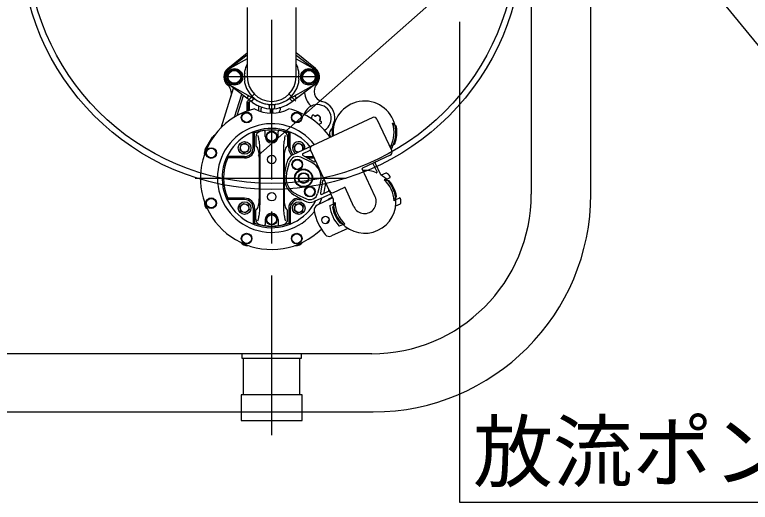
# Model space of a CAD drawing. Units: millimetres, scale not verified. Extents: x -9894 to 7424, y -6315 to 5763.
# Drawn here: x -4047 to -3355, y 372 to 830 of the extents above; entities that cross this region are included whole.
import ezdxf
from ezdxf.enums import TextEntityAlignment as Align

# ---------------------------------------------------------------- set-up
doc = ezdxf.new("R2010")
doc.units = ezdxf.units.MM
doc.header["$LTSCALE"] = 30
doc.linetypes.add('CHAIN1', pattern=[8, 5, -1, 1, -1])
doc.linetypes.add('CHAIN2', pattern=[12, 9, -1, 1, -1])
doc.layers.add('0-1_KIKI', color=7, linetype='Continuous', lineweight=25)
doc.layers.add('0-2_SEISAKU', color=3, linetype='Continuous', lineweight=25)
doc.styles.add('MS Gothic', font='')
doc.styles.get('MS Gothic').set_extended_font_data('MS Gothic')

msp = doc.modelspace()

# ---------------------------------------------------------------- linework, layer by layer
at = {"layer": '0-1_KIKI'}
for p, q in [((-3828.32, 836.25), (-3828.32, 771.25)), ((-3782.32, 771.25), (-3782.32, 836.25)), ((-3846.6, 779.03), (-3828.32, 793.81)), ((-3828.32, 791.5), (-3845.72, 778.45)), ((-3828.32, 788.21), (-3844.69, 779.12)), ((-3764.03, 779.03), (-3782.32, 793.81)), ((-3782.32, 791.5), (-3764.92, 778.45)), ((-3782.32, 788.21), (-3765.95, 779.12)), ((-3846.82, 767.5), (-3840.32, 763.74)), ((-3763.82, 767.5), (-3770.32, 763.74)), ((-3852.78, 723.53), (-3841.14, 760.62)), ((-3823.32, 747.25), (-3845.72, 764.05)), ((-3817.95, 748.52), (-3844.69, 763.38)), ((-3792.69, 748.52), (-3765.95, 763.38)), ((-3787.32, 747.25), (-3764.92, 764.05)), ((-3840.25, 733.42), (-3833.51, 754.89)), ((-3827.98, 748.59), (-3821.68, 754.89)), ((-3782.66, 748.59), (-3788.96, 754.89)), ((-3837.68, 734.91), (-3831.81, 753.62)), ((-3828.32, 739.55), (-3828.32, 748.25)), ((-3827.65, 752.46), (-3827.95, 752.15)), ((-3827.32, 738.8), (-3827.32, 748.25)), ((-3826.32, 739.87), (-3826.32, 747.5)), ((-3823.32, 747.25), (-3824.65, 748.25)), ((-3822.48, 750.55), (-3824.11, 748.92)), ((-3788.15, 750.55), (-3786.52, 748.92)), ((-3782.99, 752.46), (-3782.68, 752.15)), ((-3817.32, 739.44), (-3817.32, 743.11)), ((-3815.32, 738.75), (-3815.32, 741.58)), ((-3807.82, 744.48), (-3807.82, 742.29)), ((-3806.32, 737.72), (-3806.32, 740.31)), ((-3804.32, 737.72), (-3804.32, 740.31)), ((-3802.82, 744.48), (-3802.82, 742.29)), ((-3798.21, 738), (-3796.99, 740.74)), ((-3710.37, 733.13), (-3785.5, 698.09)), ((-3765.8, 735.17), (-3764.35, 733.95)), ((-3760.29, 730.55), (-3758.84, 729.33)), ((-3706.38, 731.68), (-3692.44, 701.77)), ((-3691.71, 727.8), (-3689.82, 727.64)), ((-3822.74, 704.49), (-3822.74, 719.5)), ((-3821.37, 718.57), (-3822.74, 719.5)), ((-3811.32, 715.25), (-3811.32, 719.8)), ((-3811.32, 715.25), (-3811.32, 719.69)), ((-3799.32, 715.25), (-3799.32, 719.8)), ((-3799.32, 715.25), (-3799.32, 719.69)), ((-3789.26, 718.57), (-3787.89, 719.5)), ((-3787.89, 704.49), (-3787.89, 719.5)), ((-3867.71, 703.12), (-3860.86, 714.57)), ((-3821.37, 704.49), (-3821.37, 718.57)), ((-3820.32, 714.98), (-3820.32, 706.25)), ((-3790.32, 714.98), (-3790.32, 706.25)), ((-3789.26, 704.49), (-3789.26, 718.57)), ((-3749.85, 714.71), (-3750.38, 715.59)), ((-3784.28, 705.92), (-3780.85, 709.01)), ((-3783.32, 701.4), (-3784.28, 705.92)), ((-3780.85, 709.01), (-3776.46, 707.58)), ((-3776.46, 707.58), (-3775.5, 703.06)), ((-3693.62, 705.89), (-3691.74, 705.72)), ((-3816.32, 701.23), (-3816.32, 651.27)), ((-3794.32, 701.23), (-3794.32, 651.27)), ((-3780.43, 700.46), (-3783.32, 701.4)), ((-3775.5, 703.06), (-3776.2, 702.43)), ((-3775.83, 699.29), (-3769.82, 702.09)), ((-3768.92, 702.51), (-3747.49, 656.56)), ((-3830.74, 696.49), (-3847.33, 696.49)), ((-3846.46, 695.11), (-3847.33, 696.49)), ((-3830.74, 695.11), (-3846.46, 695.11)), ((-3817.01, 695.82), (-3817.01, 656.68)), ((-3793.62, 695.82), (-3793.62, 656.68)), ((-3768.35, 691.2), (-3778.06, 695.74)), ((-3765.88, 691.7), (-3775.9, 697.52)), ((-3774.13, 696.49), (-3766.11, 696.49)), ((-3771.76, 695.11), (-3765.47, 695.11)), ((-3693.89, 697.78), (-3720.08, 685.57)), ((-3793.15, 679.35), (-3791.18, 690.67)), ((-3791.25, 680.52), (-3788.48, 690.88)), ((-3708.07, 658.62), (-3720.32, 684.9)), ((-3706.26, 681.96), (-3709.9, 689.76)), ((-3702.77, 679.22), (-3708.09, 690.61)), ((-3698.16, 680.89), (-3702.33, 678.95)), ((-3759.38, 671.98), (-3762.16, 661.62)), ((-3757.42, 673.54), (-3759.4, 662.13)), ((-3697.77, 675.56), (-3699.59, 674.71)), ((-3697.49, 675.14), (-3694.44, 676.56)), ((-3757.99, 661.05), (-3751.99, 663.85)), ((-3747.1, 662.82), (-3737.04, 667.51)), ((-3728, 649.32), (-3736.37, 667.27)), ((-3846.46, 657.38), (-3847.33, 656.01)), ((-3830.74, 657.38), (-3846.46, 657.38)), ((-3784.41, 660.6), (-3774.47, 654.83)), ((-3782.29, 661.29), (-3772.57, 656.76)), ((-3779.89, 657.38), (-3778.88, 657.38)), ((-3765.13, 654.41), (-3749.82, 661.55)), ((-3748, 657.65), (-3762.47, 650.9)), ((-3688.61, 656.11), (-3685.56, 657.53)), ((-3830.74, 656.01), (-3847.33, 656.01)), ((-3779.89, 656.01), (-3776.51, 656.01)), ((-3750.5, 650.42), (-3747.46, 651.84)), ((-3747.49, 652.37), (-3745.77, 653.17)), ((-3688.58, 655.57), (-3690.3, 654.77)), ((-3684.63, 651.89), (-3688.81, 649.94)), ((-3822.74, 648.01), (-3822.74, 632.99)), ((-3821.37, 648.01), (-3821.37, 633.93)), ((-3820.32, 637.52), (-3820.32, 646.25)), ((-3790.32, 637.52), (-3790.32, 646.25)), ((-3789.26, 648.01), (-3789.26, 633.93)), ((-3787.89, 648.01), (-3787.89, 632.99)), ((-3811.32, 637.25), (-3811.32, 632.7)), ((-3811.32, 637.25), (-3811.32, 632.81)), ((-3799.32, 637.25), (-3799.32, 632.7)), ((-3799.32, 637.25), (-3799.32, 632.81)), ((-3821.37, 633.93), (-3822.74, 632.99)), ((-3789.26, 633.93), (-3787.89, 632.99)), ((-3741.62, 631.39), (-3738.58, 632.8)), ((-3738.19, 632.43), (-3736.48, 633.23)), ((-3733.73, 629), (-3748.95, 621.9))]:
    msp.add_line(p, q, dxfattribs=at)
at = {"layer": '0-1_KIKI', "linetype": 'CHAIN2'}
for p, q in [((-3763.32, 771.25), (-3847.32, 771.25)), ((-3877.32, 676.25), (-3735.39, 676.25))]:
    msp.add_line(p, q, dxfattribs=at)
at = {"layer": '0-1_KIKI'}
for points in [[(-3840.32, 763.74), (-3833.82, 767.5), (-3833.82, 775), (-3840.32, 778.76), (-3846.82, 775), (-3846.82, 767.5)], [(-3770.32, 763.74), (-3776.82, 767.5), (-3776.82, 775), (-3770.32, 778.76), (-3763.82, 775), (-3763.82, 767.5)]]:
    msp.add_lwpolyline(points, dxfattribs=at)
for points in [[(-3826.35, 705.92), (-3829.78, 709.01), (-3834.18, 707.58), (-3835.14, 703.06), (-3831.7, 699.97), (-3827.31, 701.4)], [(-3826.35, 646.58), (-3829.78, 643.49), (-3834.18, 644.92), (-3835.14, 649.44), (-3831.7, 652.53), (-3827.31, 651.1)], [(-3784.28, 646.58), (-3780.85, 643.49), (-3776.46, 644.92), (-3775.5, 649.44), (-3778.93, 652.53), (-3783.32, 651.1)]]:
    msp.add_lwpolyline(points, close=True, dxfattribs=at)
for centre, radius in [((-3840.32, 771.25), 7.75), ((-3840.32, 771.25), 6.5), ((-3840.32, 771.25), 6), ((-3770.32, 771.25), 7.75), ((-3770.32, 771.25), 6.5), ((-3770.32, 771.25), 6), ((-3828.85, 733.07), 5), ((-3828.85, 733.07), 4.5), ((-3781.78, 733.07), 5), ((-3781.78, 733.07), 4.5), ((-3805.32, 715.25), 5), ((-3805.32, 715.25), 4.5), ((-3830.74, 704.49), 5.95), ((-3830.74, 704.49), 4), ((-3862.14, 699.78), 5), ((-3862.14, 699.78), 4.5), ((-3805.32, 693.75), 4), ((-3781.23, 688.94), 5), ((-3781.23, 688.94), 4.5), ((-3775.32, 676.25), 8.5), ((-3775.32, 676.25), 8), ((-3775.32, 676.25), 5), ((-3775.32, 676.25), 4.6), ((-3769.4, 663.56), 5), ((-3769.4, 663.56), 4.5), ((-3862.14, 652.71), 5), ((-3862.14, 652.71), 4.5), ((-3805.32, 658.75), 4), ((-3830.74, 648.01), 5.95), ((-3830.74, 648.01), 4), ((-3779.89, 648.01), 5.95), ((-3779.89, 648.01), 4), ((-3805.32, 637.25), 5), ((-3805.32, 637.25), 4.5), ((-3754.74, 636.85), 3.5), ((-3828.85, 619.43), 5), ((-3828.85, 619.43), 4.5), ((-3781.78, 619.43), 5), ((-3781.78, 619.43), 4.5)]:
    msp.add_circle(centre, radius, dxfattribs=at)
for centre, radius, start, end in [((-3805.32, 771.25), 26, 152.204, 168.6), ((-3805.32, 771.25), 26, 11.4, 27.796), ((-3840.32, 771.25), 10, 128.945, 230.221), ((-3840.32, 771.25), 9, 119.059, 240.941), ((-3825.9, 775.4), 5, 168.6, 196.064), ((-3784.73, 775.4), 5, 343.936, 11.4), ((-3770.32, 771.25), 9, 299.059, 60.941), ((-3770.32, 771.25), 10, 317.933, 51.055), ((-3825.9, 767.1), 5, 163.936, 191.4), ((-3840.32, 771.25), 10, 343.936, 16.064), ((-3805.32, 771.25), 23, 180, 0), ((-3770.32, 771.25), 10, 163.936, 196.064), ((-3784.73, 767.1), 5, 348.6, 16.064), ((-3853.11, 755.88), 10, 342.575, 54.32), ((-3805.32, 771.25), 26, 191.4, 297.796), ((-3805.32, 771.25), 26, 242.204, 348.6), ((-3755.47, 757.85), 10, 137.933, 255.026), ((-3828.35, 753.16), 1, 315, 60.941), ((-3782.28, 753.16), 1, 119.059, 225), ((-3773.41, 756.43), 1, 126.87, 184.532), ((-3755.47, 757.85), 19, 184.532, 225.517), ((-3827.24, 751.44), 1, 135, 233.13), ((-3825.32, 747.5), 1, 131.41, 180), ((-3824.82, 749.63), 1, 233.13, 315), ((-3805.32, 771.25), 30, 233.13, 306.87), ((-3821.99, 749.63), 1, 60.941, 135), ((-3788.64, 749.63), 1, 45, 119.059), ((-3785.81, 749.63), 1, 225, 306.87), ((-3783.39, 751.44), 1, 306.87, 45), ((-3762.32, 732.25), 16.5, 352.564, 75.026), ((-3718.05, 719.06), 29.5, 12.831, 186.214), ((-3805.32, 676.25), 67, 103.885, 314.249), ((-3805.32, 771.25), 34, 241.777, 298.223), ((-3818.32, 743.11), 1, 0, 65.206), ((-3814.32, 741.58), 1, 73.123, 180), ((-3808.82, 744.48), 1, 0, 82.552), ((-3806.82, 742.29), 1, 180, 267.035), ((-3807.32, 740.31), 1, 0, 86.301), ((-3803.32, 740.31), 1, 93.699, 180), ((-3803.82, 742.29), 1, 272.965, 0), ((-3801.82, 744.48), 1, 97.448, 180), ((-3797.9, 741.15), 1, 336.034, 103.834), ((-3805.32, 676.25), 67, 34.728, 76.115), ((-3762.32, 732.25), 13, 301.242, 163.72), ((-3768.08, 745.01), 1, 225.517, 294.318), ((-3829.32, 739.55), 1, 336.124, 0), ((-3807.32, 737.72), 1, 333.291, 0), ((-3803.32, 737.72), 1, 180, 206.709), ((-3762.32, 732.25), 5.65, 152.419, 183.91), ((-3766.44, 734.4), 1, 50, 152.419), ((-3762.32, 732.25), 3, 106.234, 140), ((-3762.32, 732.25), 2.65, 320, 140), ((-3762.32, 732.25), 3, 320, 98.9), ((-3709.1, 730.41), 3, 25, 115), ((-3805.32, 676.25), 51, 37.941, 321.953), ((-3762.32, 732.25), 5.65, 281.051, 307.581), ((-3759.48, 728.56), 1, 307.581, 50), ((-3718.05, 719.06), 30.5, 159.794, 186.852), ((-3742.22, 724.19), 7, 115.472, 129.415), ((-3718.05, 719.06), 27.75, 331.647, 18.353), ((-3693.34, 719.92), 7, 40.585, 73.403), ((-3805.32, 676.25), 46.63, 39.177, 332.938), ((-3805.32, 676.25), 45.26, 69.226, 110.774), ((-3815.32, 714.98), 5, 104.478, 180), ((-3805.32, 676.25), 45, 75.522, 104.478), ((-3812.32, 719.69), 1, 0, 99.154), ((-3798.32, 719.69), 1, 80.846, 180), ((-3795.32, 714.98), 5, 0, 75.522), ((-3746.08, 718.15), 5, 139.027, 210.884), ((-3762.32, 732.25), 16.5, 319.027, 328.912), ((-3718.05, 719.06), 29.5, 337.169, 12.831), ((-3718.05, 719.06), 30.5, 339.794, 10.206), ((-3855.29, 711.24), 6.5, 121.234, 149.116), ((-3831.83, 710.79), 14.61, 10.96462, 22.10433), ((-3858.67, 704.43), 42.19, 6.25988, 12.50516), ((-3805.32, 715.25), 6, 180, 0), ((-3805.32, 715.25), 6, 180, 0), ((-3751.96, 704.43), 42.19, 167.49484, 173.74012), ((-3790.27, 714.19), 2.95, 134.70302, 192.22803), ((-3820.64, 704.27), 2, 25.92189, 80.68444), ((-3820.32, 706.25), 0.002, 107.61872, 162.38128), ((-3885.95, 701.37), 69.63, 359.88097, 6.31457), ((-3724.69, 701.37), 69.63, 173.68543, 180.11903), ((-3789.99, 704.27), 2, 99.31556, 154.07811), ((-3779.89, 704.49), 5.95, 349.841, 240.159), ((-3779.89, 704.49), 4, 326.065, 263.935), ((-3766.2, 703.78), 3, 115, 205), ((-3718.05, 719.06), 29.5, 327.614, 337.169), ((-3693.87, 713.94), 7, 276.597, 309.415), ((-3862.14, 699.78), 6.5, 149.116, 191.284), ((-3830.74, 704.49), 9.38, 270, 0), ((-3830.74, 704.49), 8, 270, 0), ((-3826.24, 700.73), 8.62, 16.60991, 30.83738), ((-3836.07, 697.64), 18.93, 8.64664, 17.07354), ((-3847.28, 695.9), 30.27, 359.84427, 8.70824), ((-3794.31, 701.22), 0.013, 131.7832, 138.2168), ((-3763.35, 695.9), 30.27, 171.29176, 180.15573), ((-3774.56, 697.64), 18.93, 162.92646, 171.35336), ((-3784.4, 700.73), 8.62, 149.16262, 163.39009), ((-3779.89, 704.49), 9.38, 180, 226.713), ((-3779.89, 704.49), 8, 180, 230.359), ((-3775.4, 698.39), 1, 115, 239.85), ((-3769.4, 701.19), 1, 25, 115), ((-3695.15, 700.5), 3, 295, 25), ((-3805.32, 676.25), 45.26, 155.366, 204.634), ((-3793.61, 695.81), 0.009, 130.56802, 139.43198), ((-3781.23, 688.94), 10.1, 115, 170.15), ((-3781.23, 688.94), 7.5, 65.005, 164.995), ((-3765.38, 692.57), 1, 239.85, 25), ((-3775.32, 676.25), 16.5, 344.995, 65.005), ((-3719.87, 685.11), 0.5, 115, 205), ((-3710.35, 689.55), 0.5, 25, 115), ((-3707.63, 690.82), 0.5, 115, 205), ((-3775.32, 676.25), 18.1, 170.15, 239.85), ((-3775.32, 676.25), 16.5, 164.995, 245.005), ((-3719.32, 683.94), 0.5, 205, 272.46), ((-3718.03, 653.97), 29.5, 67.833, 92.46), ((-3706.72, 681.75), 0.5, 247.833, 25), ((-3718.03, 653.97), 29.5, 42.831, 58.849), ((-3697.73, 679.99), 1, 52.036, 115), ((-3718.03, 653.97), 34, 45.395, 52.036), ((-3694.86, 677.47), 1, 295, 45.395), ((-3756.43, 673.37), 1, 25, 170.15), ((-3805.32, 676.25), 51, 343.523, 354.825), ((-3718.03, 653.97), 27.75, 1.894, 48.353), ((-3697.07, 667.06), 7, 70.585, 103.403), ((-3718.03, 653.97), 29.5, 7.169, 42.831), ((-3718.03, 653.97), 30.5, 9.794, 40.206), ((-3752.41, 664.75), 1, 295, 25), ((-3748.36, 665.54), 3, 205, 295), ((-3736.83, 667.06), 0.5, 25, 115), ((-3830.74, 648.01), 9.38, 0, 90), ((-3779.89, 648.01), 9.38, 90, 180), ((-3769.4, 663.56), 7.5, 245.005, 344.995), ((-3805.32, 676.25), 51, 331.345, 338.851), ((-3758.41, 661.95), 1, 170.15, 295), ((-3748.5, 652.71), 5, 84.463, 146.482), ((-3748.5, 652.71), 4.5, 96.362, 133.638), ((-3718.03, 653.97), 29.5, 222.831, 7.169), ((-3718.03, 653.97), 11, 205, 25), ((-3694.53, 661.62), 7, 306.597, 339.415), ((-3685.14, 656.62), 1, 4.605, 115), ((-3862.14, 652.71), 6.5, 168.716, 236.284), ((-3830.74, 648.01), 8, 0, 90), ((-3836.07, 654.86), 18.93, 342.92646, 351.35336), ((-3847.28, 656.6), 30.27, 351.29176, 0.15573), ((-3817.01, 656.68), 0.009, 130.56802, 139.43198), ((-3885.95, 651.13), 69.63, 353.68543, 0.11903), ((-3816.31, 651.26), 0.013, 131.7832, 138.2168), ((-3724.69, 651.13), 69.63, 179.88097, 186.31457), ((-3763.35, 656.6), 30.27, 179.84427, 188.70824), ((-3774.56, 654.86), 18.93, 188.64664, 197.07354), ((-3779.89, 648.01), 8, 90, 180), ((-3769.4, 663.56), 10.1, 239.85, 295), ((-3760.36, 646.37), 5, 115, 190.178), ((-3750.29, 649.97), 0.5, 115, 187.08), ((-3741.54, 646.32), 7, 126.597, 159.415), ((-3718.03, 653.97), 29.5, 175.459, 187.169), ((-3747.94, 656.35), 0.5, 355.459, 25), ((-3718.03, 653.97), 29.5, 187.169, 222.831), ((-3718.03, 653.97), 27.75, 181.647, 228.106), ((-3685.06, 652.8), 1, 295, 357.964), ((-3718.03, 653.97), 34, 357.964, 4.605), ((-3820.64, 648.23), 2, 279.31556, 334.07811), ((-3826.24, 651.77), 8.62, 329.16262, 343.39009), ((-3858.67, 648.07), 42.19, 347.49484, 353.74012), ((-3805.32, 637.25), 6, 0, 180), ((-3805.32, 637.25), 6, 0, 180), ((-3751.96, 648.07), 42.19, 186.25988, 192.50516), ((-3784.4, 651.77), 8.62, 196.60991, 210.83738), ((-3789.99, 648.23), 2, 205.92189, 260.68444), ((-3718.03, 653.97), 48, 190.178, 219.822), ((-3718.03, 653.97), 33, 187.08, 222.92), ((-3718.03, 653.97), 30.5, 189.794, 220.206), ((-3815.32, 637.52), 5, 180, 255.522), ((-3836.8, 643.19), 19.77, 339.35266, 347.57839), ((-3795.32, 637.52), 5, 284.478, 0), ((-3778.8, 641.71), 14.61, 190.96462, 202.10433), ((-3805.32, 676.25), 67, 320.36, 323.809), ((-3805.32, 676.25), 45.26, 249.226, 290.774), ((-3805.32, 676.25), 45, 255.522, 284.478), ((-3812.32, 632.81), 1, 260.846, 0), ((-3798.32, 632.81), 1, 180, 279.154), ((-3741.83, 631.84), 0.5, 222.92, 295), ((-3739, 640.88), 7, 250.585, 283.403), ((-3751.06, 626.43), 5, 219.822, 295), ((-3828.85, 619.43), 6.5, 213.716, 281.284), ((-3781.78, 619.43), 6.5, 258.716, 326.284)]:
    msp.add_arc(centre, radius, start, end, dxfattribs=at)
at = {"layer": '0-2_SEISAKU', "linetype": 'CHAIN1'}
msp.add_line((-3805.32, 434.79), (-3805.32, 1362.6), dxfattribs=at)
at = {"layer": '0-2_SEISAKU', "color": 4}
for p, q in [((-3163.91, 1274.25), (-3818.09, 697.51)), ((-3628.62, 822.96), (-3628.62, 371.87)), ((-3628.62, 371.87), (-3155.21, 371.87))]:
    msp.add_line(p, q, dxfattribs=at)
at = {"layer": '0-2_SEISAKU'}
for p, q in [((-3561.32, 882.25), (-3561.32, 661.25)), ((-3505.32, 661.25), (-3505.32, 882.25)), ((-3711.32, 511.25), (-4185.82, 511.25)), ((-3831.82, 472.75), (-3831.82, 507.25)), ((-3778.82, 472.75), (-3778.82, 507.25)), ((-4185.32, 456.75), (-3709.82, 456.75))]:
    msp.add_line(p, q, dxfattribs=at)
at = {"layer": '0-2_SEISAKU', "color": 4}
msp.add_lwpolyline([(-3430.32, 901.25), (-3300.52, 742.67), (-3077.19, 742.67)], dxfattribs=at)
at = {"layer": '0-2_SEISAKU'}
for points in [[(-3777.32, 507.25), (-3777.32, 511.25), (-3833.32, 511.25), (-3833.32, 507.25)], [(-3776.57, 448.75), (-3776.57, 472.75), (-3834.07, 472.75), (-3834.07, 448.75)]]:
    msp.add_lwpolyline(points, close=True, dxfattribs=at)
for radius in [235.75, 230]:
    msp.add_circle((-3805.32, 901.25), radius, dxfattribs=at)
for centre, radius in [((-3711.32, 661.25), 150), ((-3709.82, 661.25), 204.5)]:
    msp.add_arc(centre, radius, 270, 0, dxfattribs=at)

# ---------------------------------------------------------------- texts
at = {"layer": '0-2_SEISAKU', "color": 4, "style": 'MS Gothic'}
msp.add_text('放流ポンプ槽', height=54.99, dxfattribs=at).set_placement((-3615.98, 375.48), align=Align.BOTTOM_LEFT)

doc.saveas('drawing.dxf')
